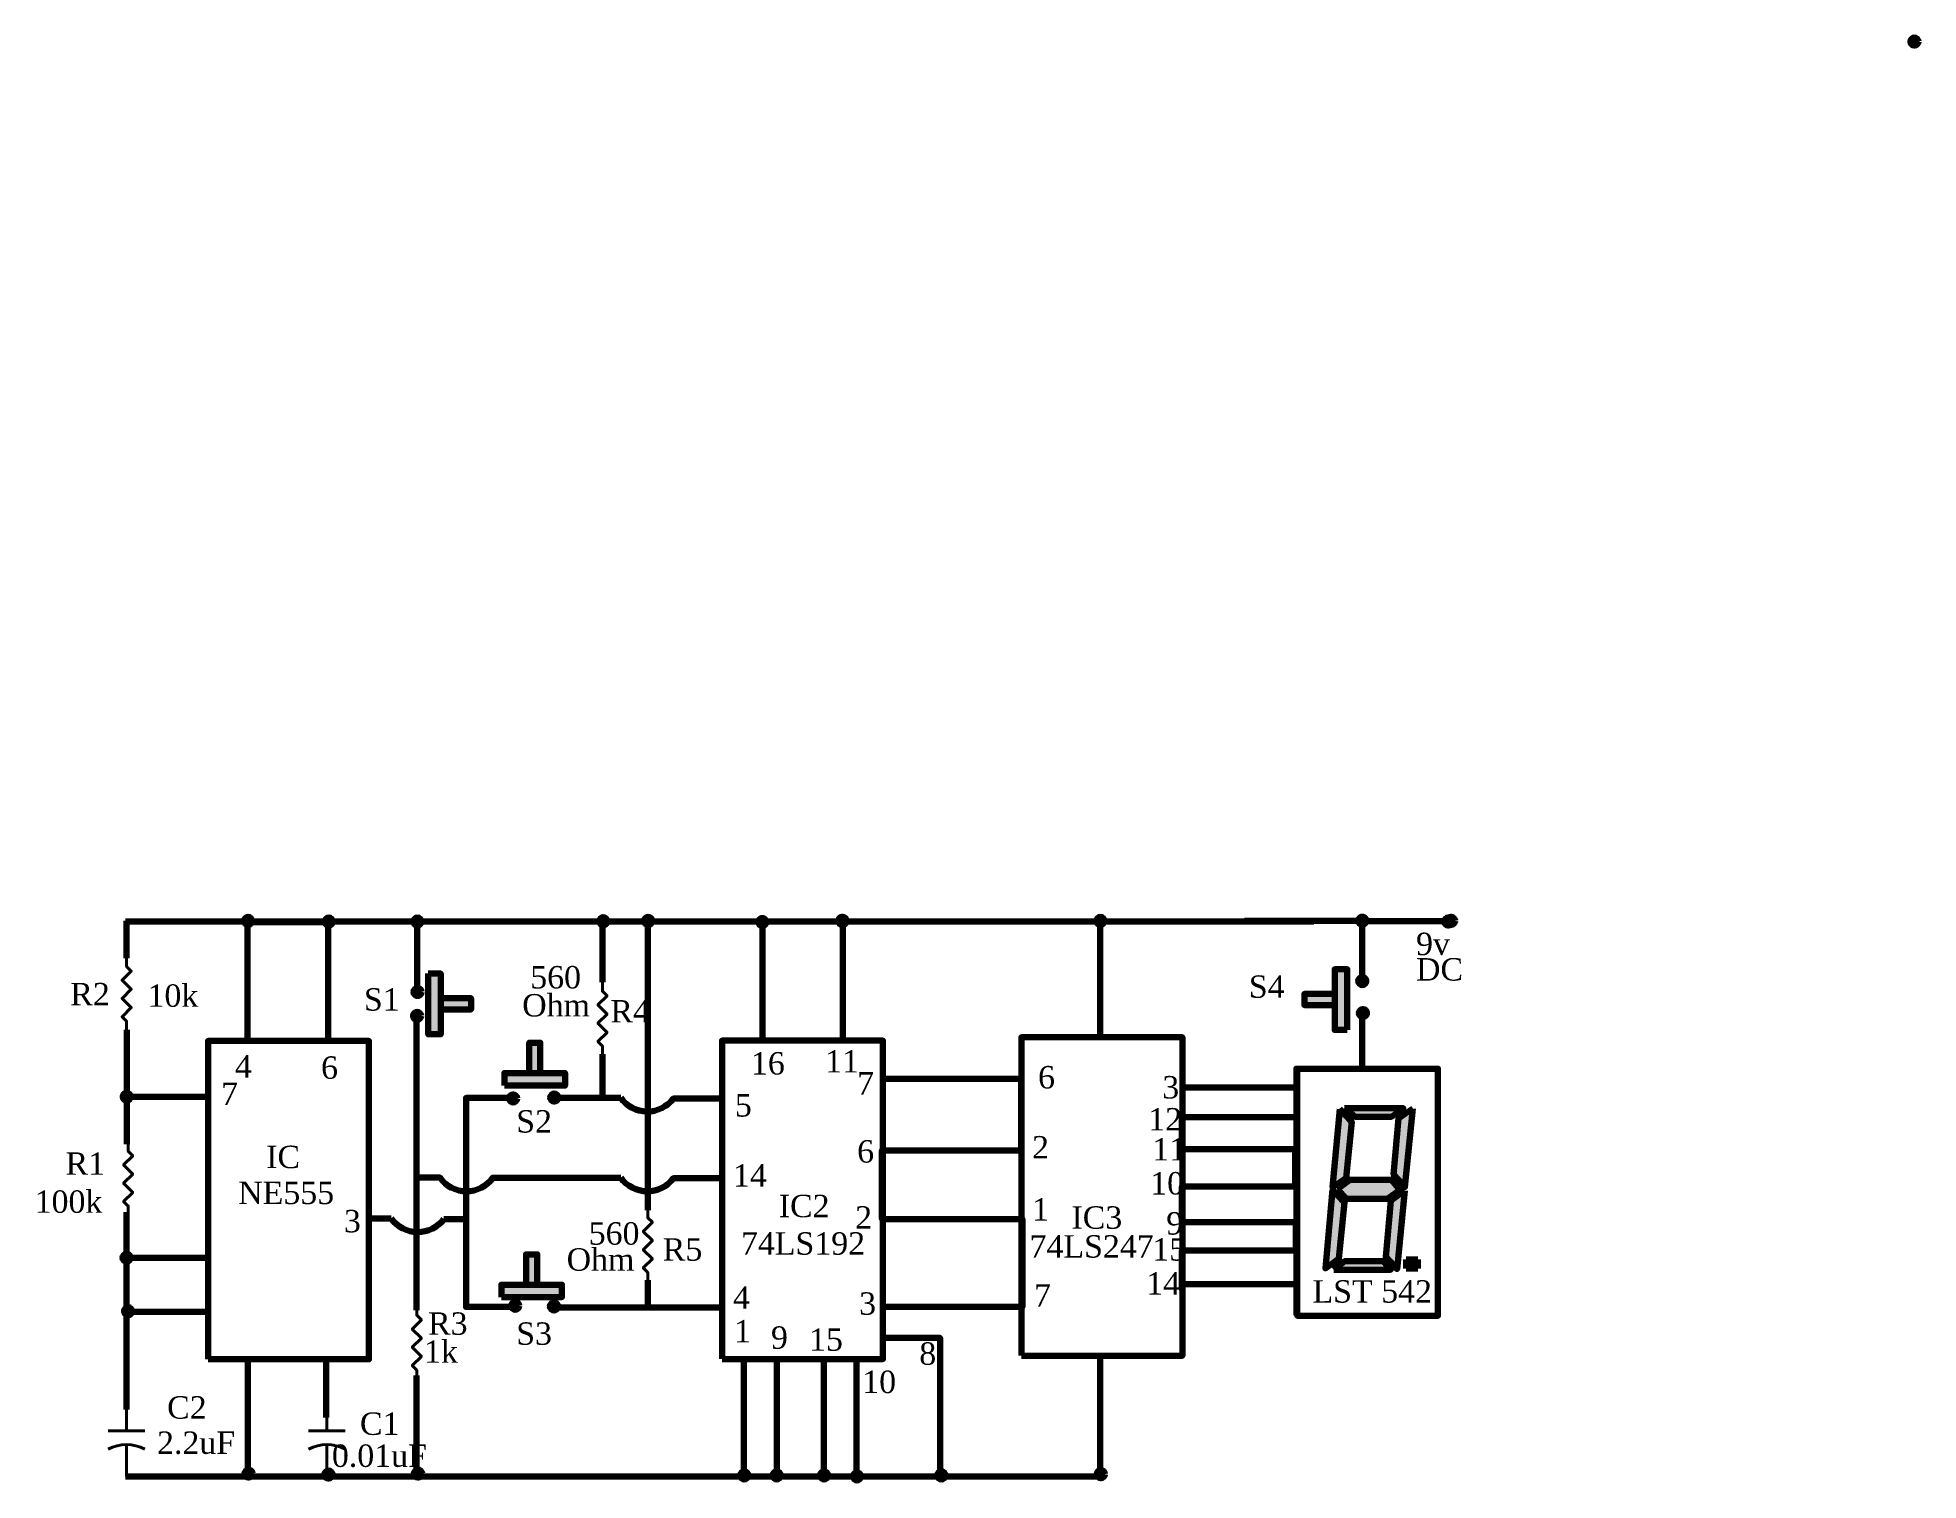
# Model space of a CAD drawing. Header units: inches. Extents: x 33 to 928, y 31 to 718.
import ezdxf

# ---------------------------------------------------------------- set-up
doc = ezdxf.new("R2010")
doc.units = ezdxf.units.IN
doc.header["$MEASUREMENT"] = 0
doc.layers.add('Ol', color=172, linetype='Continuous', lineweight=40)
doc.styles.get("Standard").update_dxf_attribs({"font": 'times.ttf'})

# ---------------------------------------------------------------- blocks, each defined once
blk = doc.blocks.new('Capacitor')
at = {"color": 7}
for p, q in [((0.15, 0), (0, 0)), ((0.15, -0.1), (0.15, 0.1)), ((0.225, 0), (0.4, 0))]:
    blk.add_line(p, q, dxfattribs=at)
blk.add_arc((0.4375, 0), 0.2125, 151.9275, 208.0725, dxfattribs=at)
blk = doc.blocks.new('Resistor')
at = {"color": 7}
blk.add_lwpolyline([(0, 0), (0.05, 0), (0.075, 0.025), (0.125, -0.025), (0.175, 0.025), (0.225, -0.025), (0.275, 0.025), (0.325, -0.025), (0.35, 0), (0.4, 0)], dxfattribs=at)

msp = doc.modelspace()

# ---------------------------------------------------------------- hatches: boundary and pattern name
at = {"lineweight": 100, "true_color": 0x2776bb}
h = msp.add_hatch(color=152, dxfattribs=at)
h.dxf.hatch_style = 1
edge = h.paths.add_edge_path()
edge.add_arc((926.11, 715.75), 1.91, 0, 360)
h = msp.add_hatch(color=152, dxfattribs=at)
h.set_gradient(color1=(0, 0, 255), color2=(255, 255, 0), tint=1)
h.paths.add_polyline_path([(361.97, 386.4), (361.97, 389.11), (361.97, 388.16)])
h = msp.add_hatch(color=152, dxfattribs=at)
h.set_gradient(color1=(39, 118, 187), color2=(255, 255, 0), tint=1)
h.paths.add_polyline_path([(362.54, 388.09), (362.54, 389.01), (362.54, 388.21)])
h = msp.add_hatch(color=152, dxfattribs=at)
h.dxf.hatch_style = 1
edge = h.paths.add_edge_path()
edge.add_arc((133.21, 297.15), 1.91, 0, 360)
h = msp.add_hatch(color=152, dxfattribs=at)
h.dxf.hatch_style = 1
edge = h.paths.add_edge_path()
edge.add_arc((171.57, 296.9), 1.91, 0, 360)
h = msp.add_hatch(color=152, dxfattribs=at)
h.dxf.hatch_style = 1
edge = h.paths.add_edge_path()
edge.add_arc((213.76, 296.9), 1.91, 0, 360)
h = msp.add_hatch(color=152, dxfattribs=at)
h.dxf.hatch_style = 1
edge = h.paths.add_edge_path()
edge.add_arc((302.18, 296.99), 1.91, 0, 360)
h = msp.add_hatch(color=152, dxfattribs=at)
h.dxf.hatch_style = 1
edge = h.paths.add_edge_path()
edge.add_arc((323.57, 297.15), 1.91, 0, 360)
h = msp.add_hatch(color=152, dxfattribs=at)
h.dxf.hatch_style = 1
edge = h.paths.add_edge_path()
edge.add_arc((377.89, 296.66), 1.91, 0, 360)
h = msp.add_hatch(color=152, dxfattribs=at)
h.dxf.hatch_style = 1
edge = h.paths.add_edge_path()
edge.add_arc((416.15, 297.16), 1.91, 0, 360)
h = msp.add_hatch(color=152, dxfattribs=at)
h.dxf.hatch_style = 1
edge = h.paths.add_edge_path()
edge.add_arc((538.79, 297.21), 1.91, 0, 360)
h = msp.add_hatch(color=152, dxfattribs=at)
h.dxf.hatch_style = 1
edge = h.paths.add_edge_path()
edge.add_arc((663.36, 297.29), 1.91, 0, 360)
h = msp.add_hatch(color=152, dxfattribs=at)
h.dxf.hatch_style = 1
edge = h.paths.add_edge_path()
edge.add_arc((704.27, 296.9), 1.91, 0, 360)
h = msp.add_hatch(color=152, dxfattribs=at)
h.dxf.hatch_style = 1
edge = h.paths.add_edge_path()
edge.add_arc((705.67, 297.22), 1.91, 0, 360)
at = {"lineweight": 100, "true_color": 0x2776bb, "transparency": 33554687}
h = msp.add_hatch(color=152, dxfattribs=at)
h.dxf.hatch_style = 1
h.paths.add_polyline_path([(658.35, 201.6), (652.65, 207.64), (649.25, 170.24), (655.65, 174.96)])
h.paths.add_polyline_path([(682.97, 208.01), (654.98, 208.01), (660.04, 203.96), (677.24, 203.96)])
h.paths.add_polyline_path([(687.51, 208.03), (680.65, 203.1), (678.25, 176.42), (683.65, 170.57)])
h.paths.add_polyline_path([(681.29, 169.22), (677.24, 173.95), (657.68, 173.95), (651.59, 169.55), (655.99, 164.84), (675.21, 164.84)])
h.paths.add_polyline_path([(654.98, 163.15), (649.26, 169.21), (645.87, 131.79), (652.28, 136.51)])
h.paths.add_polyline_path([(683.72, 168.85), (676.94, 163.97), (674.54, 137.3), (679.94, 131.45)])
h.paths.add_polyline_path([(673.43, 135.16), (673.19, 135.16), (654.98, 135.16), (649.92, 131.11), (676.9, 131.11)])
h.paths.add_polyline_path([(656.21, 274.19), (650.32, 274.19), (650.32, 245.33), (656.21, 245.33)])
h.paths.add_polyline_path([(650.32, 262.41), (635.89, 262.41), (635.89, 257.11), (650.32, 257.11)])
h.paths.add_polyline_path([(282.56, 124.02), (253.7, 124.02), (253.7, 118.13), (282.56, 118.13)])
h.paths.add_polyline_path([(270.78, 138.45), (265.48, 138.45), (265.48, 124.02), (270.78, 124.02)])
h.paths.add_polyline_path([(284.03, 224.72), (255.18, 224.72), (255.18, 218.83), (284.03, 218.83)])
h.paths.add_polyline_path([(272.25, 239.15), (266.95, 239.15), (266.95, 224.72), (272.25, 224.72)])
h.paths.add_polyline_path([(224.85, 272.13), (218.96, 272.13), (218.96, 243.27), (224.85, 243.27)])
h.paths.add_polyline_path([(239.28, 260.35), (224.85, 260.35), (224.85, 255.05), (239.28, 255.05)])
at = {"lineweight": 100, "true_color": 0x2776bb}
h = msp.add_hatch(color=152, dxfattribs=at)
h.dxf.hatch_style = 1
edge = h.paths.add_edge_path()
edge.add_arc((663.41, 268.56), 1.91, 0, 360)
h = msp.add_hatch(color=152, dxfattribs=at)
h.dxf.hatch_style = 1
edge = h.paths.add_edge_path()
edge.add_arc((213.82, 263.36), 1.91, 0, 360)
h = msp.add_hatch(color=152, dxfattribs=at)
h.dxf.hatch_style = 1
edge = h.paths.add_edge_path()
edge.add_arc((213.63, 251.98), 1.91, 0, 360)
h = msp.add_hatch(color=152, dxfattribs=at)
h.dxf.hatch_style = 1
edge = h.paths.add_edge_path()
edge.add_arc((663.72, 253.29), 1.91, 0, 360)
h = msp.add_hatch(color=152, dxfattribs=at)
h.dxf.hatch_style = 1
edge = h.paths.add_edge_path()
edge.add_arc((75.46, 213.49), 1.91, 0, 360)
h = msp.add_hatch(color=152, dxfattribs=at)
h.dxf.hatch_style = 1
edge = h.paths.add_edge_path()
edge.add_arc((278.86, 213.08), 1.91, 0, 360)
h = msp.add_hatch(color=152, dxfattribs=at)
h.dxf.hatch_style = 1
edge = h.paths.add_edge_path()
edge.add_arc((259.32, 212.71), 1.91, 0, 360)
h = msp.add_hatch(color=152, dxfattribs=at)
h.dxf.hatch_style = 1
edge = h.paths.add_edge_path()
edge.add_arc((75.35, 136.83), 1.91, 0, 360)
at = {"lineweight": 100, "true_color": 0x2776bb, "transparency": 33554687}
h = msp.add_hatch(color=152, dxfattribs=at)
h.dxf.hatch_style = 1
h.paths.add_polyline_path([(689.85, 136.02), (684.35, 136.02), (684.35, 131.83), (684.35, 131.7), (689.85, 131.7)], flags=17)
h.paths.add_polyline_path([(689.85, 136.02), (684.35, 136.02), (684.35, 131.7), (689.85, 131.7)], flags=16)
edge = h.paths.add_edge_path()
edge.add_line((684.35, 136.02), (684.35, 131.83))
edge.add_line((684.35, 131.83), (684.35, 131.59))
edge.add_line((689.85, 136.02), (684.35, 136.02))
edge.add_line((689.85, 131.7), (689.85, 136.02))
edge.add_line((684.22, 131.7), (689.85, 131.7))
h = msp.add_hatch(color=152, dxfattribs=at)
h.dxf.hatch_style = 1
h.paths.add_polyline_path([(689.85, 136.02), (684.35, 136.02), (684.35, 131.83), (684.35, 131.7), (689.85, 131.7)])
at = {"lineweight": 100, "true_color": 0x2776bb}
h = msp.add_hatch(color=152, dxfattribs=at)
h.dxf.hatch_style = 1
edge = h.paths.add_edge_path()
edge.add_arc((76.08, 111.41), 1.91, 0, 360)
h = msp.add_hatch(color=152, dxfattribs=at)
h.dxf.hatch_style = 1
edge = h.paths.add_edge_path()
edge.add_arc((260.32, 113.99), 1.91, 0, 360)
h = msp.add_hatch(color=152, dxfattribs=at)
h.dxf.hatch_style = 1
edge = h.paths.add_edge_path()
edge.add_arc((278.76, 113.7), 1.91, 0, 360)
h = msp.add_hatch(color=152, dxfattribs=at)
h.dxf.hatch_style = 1
edge = h.paths.add_edge_path()
edge.add_arc((133.43, 34.08), 1.91, 0, 360)
h = msp.add_hatch(color=152, dxfattribs=at)
h.dxf.hatch_style = 1
edge = h.paths.add_edge_path()
edge.add_arc((214.05, 34.08), 1.91, 0, 360)
h = msp.add_hatch(color=152, dxfattribs=at)
h.dxf.hatch_style = 1
edge = h.paths.add_edge_path()
edge.add_arc((171.44, 33.66), 1.91, 0, 360)
h = msp.add_hatch(color=152, dxfattribs=at)
h.dxf.hatch_style = 1
edge = h.paths.add_edge_path()
edge.add_arc((369.29, 33.27), 1.91, 0, 360)
h = msp.add_hatch(color=152, dxfattribs=at)
h.dxf.hatch_style = 1
edge = h.paths.add_edge_path()
edge.add_arc((384.75, 33.27), 1.91, 0, 360)
h = msp.add_hatch(color=152, dxfattribs=at)
h.dxf.hatch_style = 1
edge = h.paths.add_edge_path()
edge.add_arc((407.28, 33.27), 1.91, 0, 360)
h = msp.add_hatch(color=152, dxfattribs=at)
h.dxf.hatch_style = 1
edge = h.paths.add_edge_path()
edge.add_arc((422.91, 32.77), 1.91, 0, 360)
h = msp.add_hatch(color=152, dxfattribs=at)
h.dxf.hatch_style = 1
edge = h.paths.add_edge_path()
edge.add_arc((463.08, 33.27), 1.91, 0, 360)
h = msp.add_hatch(color=152, dxfattribs=at)
h.dxf.hatch_style = 1
edge = h.paths.add_edge_path()
edge.add_arc((538.98, 33.83), 1.91, 0, 360)
at = {"layer": 'Ol', "lineweight": 100, "true_color": 0x2776bb, "transparency": 33554687}
h = msp.add_hatch(color=152, dxfattribs=at)
h.set_gradient(color1=(34, 52, 110), color2=(34, 52, 110), tint=1)
h.paths.add_polyline_path([(224.85, 272.13), (218.96, 272.13), (218.96, 243.27), (224.85, 243.27)])
h.paths.add_polyline_path([(239.28, 260.35), (224.85, 260.35), (224.85, 255.05), (239.28, 255.05)])
h = msp.add_hatch(color=152, dxfattribs=at)
h.set_gradient(color1=(34, 52, 110), color2=(34, 52, 110), tint=1)
h.paths.add_polyline_path([(650.32, 245.33), (656.21, 245.33), (656.21, 274.19), (650.32, 274.19)])
h.paths.add_polyline_path([(635.89, 257.11), (650.32, 257.11), (650.32, 262.41), (635.89, 262.41)])
h = msp.add_hatch(color=152, dxfattribs=at)
h.set_gradient(color1=(34, 52, 110), color2=(34, 52, 110), tint=1)
h.paths.add_polyline_path([(255.18, 224.72), (255.18, 218.83), (284.03, 218.83), (284.03, 224.72)])
h.paths.add_polyline_path([(266.95, 239.15), (266.95, 224.72), (272.25, 224.72), (272.25, 239.15)])
h = msp.add_hatch(color=152, dxfattribs=at)
h.set_gradient(color1=(34, 52, 110), color2=(34, 52, 110), centered=1, tint=1)
h.paths.add_polyline_path([(658.35, 201.6), (652.65, 207.64), (649.25, 170.24), (655.65, 174.96)])
h.paths.add_polyline_path([(682.97, 208.01), (654.98, 208.01), (660.04, 203.96), (677.24, 203.96)])
h.paths.add_polyline_path([(683.65, 170.57), (678.25, 176.42), (680.65, 203.1), (687.51, 208.03)])
h.paths.add_polyline_path([(677.24, 173.95), (657.68, 173.95), (651.59, 169.55), (655.99, 164.84), (675.21, 164.84), (681.29, 169.22)])
h.paths.add_polyline_path([(673.43, 135.16), (673.19, 135.16), (654.98, 135.16), (649.92, 131.11), (676.9, 131.11)])
h = msp.add_hatch(color=152, dxfattribs=at)
h.set_gradient(color1=(34, 52, 110), color2=(34, 52, 110), centered=1, tint=1)
h.paths.add_polyline_path([(645.87, 131.79), (652.28, 136.51), (654.98, 163.15), (649.26, 169.21)])
h.paths.add_polyline_path([(674.54, 137.3), (679.94, 131.45), (683.72, 168.85), (676.94, 163.97)])
h = msp.add_hatch(color=152, dxfattribs=at)
h.set_gradient(color1=(34, 52, 110), color2=(34, 52, 110), tint=1)
h.paths.add_polyline_path([(253.7, 124.02), (253.7, 118.13), (282.56, 118.13), (282.56, 124.02)])
h.paths.add_polyline_path([(265.48, 138.45), (265.48, 124.02), (270.78, 124.02), (270.78, 138.45)])

# ---------------------------------------------------------------- linework, layer by layer
at = {"color": 152, "lineweight": 100, "true_color": 0x2776bb}
for p, q in [((660.38, 297.05), (704.6, 297.05)), ((689.85, 136.02), (684.35, 136.02)), ((684.35, 136.02), (684.35, 131.83)), ((689.85, 131.7), (689.85, 136.02)), ((684.35, 131.83), (684.35, 131.7)), ((684.35, 131.7), (689.85, 131.7))]:
    msp.add_line(p, q, dxfattribs=at)
for centre in [(926.11, 715.75), (133.21, 297.15), (171.57, 296.9), (213.76, 296.9), (302.18, 296.99), (323.57, 297.15), (377.89, 296.66), (415.93, 297.27), (415.94, 297.13), (416.15, 297.16), (538.79, 297.21), (663.36, 297.29), (704.27, 296.9), (705.67, 297.22), (663.41, 268.56), (213.82, 263.36), (213.63, 251.98), (663.72, 253.29), (75.46, 213.49), (278.86, 213.08), (259.32, 212.71), (75.35, 136.83), (76.08, 111.41), (260.32, 113.99), (278.76, 113.7), (133.43, 34.08), (214.05, 34.08), (171.44, 33.66), (369.29, 33.27), (384.75, 33.27), (407.28, 33.27), (422.91, 32.77), (463.08, 33.27), (538.98, 33.83)]:
    msp.add_circle(centre, 1.91, dxfattribs=at)
at = {"layer": 'Ol', "color": 152, "linetype": 'Continuous', "lineweight": 100, "true_color": 0x2776bb, "transparency": 33554687}
for p, q in [((74.92, 296.98), (640.37, 296.98)), ((75.27, 279.49), (75.27, 297.16)), ((171.26, 296.57), (171.26, 240.03)), ((377.96, 240.03), (377.96, 296.57)), ((416.24, 296.57), (416.24, 240.03)), ((75.56, 245.33), (75.56, 190.86)), ((114.14, 213.42), (74.5, 213.42)), ((75.27, 158.47), (75.27, 64.54)), ((74.68, 136.74), (114.14, 136.74)), ((114.14, 111.13), (75.21, 111.13)), ((114.19, 92.34), (114.19, 88.57)), ((358.82, 92.46), (358.82, 88.69)), ((501.27, 94.05), (501.27, 90.28)), ((133.04, 88.51), (133.04, 32.69)), ((407.11, 88.69), (407.11, 32.74)), ((422.71, 32.74), (422.71, 88.39))]:
    msp.add_line(p, q, dxfattribs=at)
at = {"layer": 'Ol', "color": 152, "lineweight": 100, "true_color": 0x2776bb, "transparency": 33554687}
for p, q in [((213.66, 296.86), (213.66, 263.3)), ((301.82, 267.99), (301.82, 296.87)), ((323.34, 161.7), (323.34, 296.98)), ((538.73, 241.8), (538.73, 297.16)), ((213.36, 111.95), (213.36, 251.81)), ((663.28, 227.08), (663.28, 252.4)), ((301.87, 233.77), (301.87, 212.94)), ((577.89, 217.95), (631.77, 217.95)), ((632.36, 200.87), (632.36, 200.87)), ((323.37, 159.43), (323.37, 168.47)), ((201.29, 155.53), (190.69, 155.53)), ((226.32, 155.23), (236.92, 155.23)), ((323.39, 126.12), (323.39, 113.1)), ((577.59, 124.32), (631.77, 124.32)), ((359.11, 113.13), (279.32, 113.13)), ((170.42, 60.76), (170.42, 88.49))]:
    msp.add_line(p, q, dxfattribs=at)
at = {"layer": 'Ol', "color": 152, "linetype": 'Continuous', "lineweight": 100, "true_color": 0x2776bb, "transparency": 33554687}
for points in [[(132.98, 240.03), (132.98, 296.57), (174.5, 296.57)], [(501.21, 92.99), (501.21, 241.8), (577.77, 241.8), (577.77, 90.22), (501.21, 90.22)], [(114.14, 91.28), (114.14, 240.09), (190.69, 240.09), (190.69, 88.51), (114.14, 88.51)], [(358.76, 91.4), (358.76, 240.21), (435.32, 240.21), (435.32, 88.63), (358.76, 88.63)], [(538.67, 90.28), (538.67, 32.69), (74.92, 32.69)], [(369.13, 88.69), (369.13, 32.74), (384.73, 32.74), (384.73, 88.39)]]:
    msp.add_lwpolyline(points, dxfattribs=at)
at = {"layer": 'Ol', "color": 152, "lineweight": 100, "true_color": 0x2776bb, "transparency": 33554687}
for points in [[(663.28, 268.3), (663.28, 297.16), (607.33, 297.16)], [(224.85, 260.35), (239.28, 260.35), (239.28, 255.05), (224.85, 255.05)], [(650.32, 257.11), (635.89, 257.11), (635.89, 262.41), (650.32, 262.41)], [(266.95, 224.72), (266.95, 239.15), (272.25, 239.15), (272.25, 224.72)], [(632.42, 226.47), (632.42, 109.23), (699.35, 109.23), (699.35, 226.79), (632.07, 226.79), (632.07, 109.45)], [(434.79, 222.07), (501.04, 222.07), (501.04, 187.92), (434.79, 187.92), (434.79, 155.23), (501.63, 155.23), (501.63, 113.42), (435.08, 113.42)], [(259.3, 113.42), (236.92, 113.42), (236.92, 212.95), (258.41, 212.95)], [(279.61, 212.95), (310.56, 212.95)], [(652.65, 207.64), (649.25, 170.24), (655.65, 174.96), (658.35, 201.6), (652.62, 207.67)], [(687.5, 207.95), (683.65, 170.57), (678.25, 176.42), (680.65, 203.1), (687.43, 207.97)], [(577.77, 121.67), (577.59, 121.67), (577.59, 140.22), (631.77, 140.22), (631.77, 153.76), (577.59, 153.76), (577.59, 170.84), (631.48, 170.84), (631.48, 188.51), (577.59, 188.51), (577.59, 203.82), (632.07, 203.82)], [(651.59, 169.55), (655.99, 164.84), (675.21, 164.84), (681.29, 169.22), (677.24, 173.95), (657.68, 173.95), (651.59, 169.55)], [(649.26, 169.21), (645.87, 131.79), (652.28, 136.51), (654.98, 163.15), (649.25, 169.22)], [(683.72, 168.85), (679.94, 131.45), (674.54, 137.3), (676.94, 163.97), (683.72, 168.85)], [(265.48, 124.02), (265.48, 138.45), (270.78, 138.45), (270.78, 124.02)], [(435.38, 98.7), (462.47, 98.7), (462.47, 32.74)], [(213.36, 32.45), (213.36, 80.74)]]:
    msp.add_lwpolyline(points, dxfattribs=at)
for points in [[(218.96, 272.13), (224.85, 272.13), (224.85, 243.27), (218.96, 243.27)], [(656.21, 245.33), (650.32, 245.33), (650.32, 274.19), (656.21, 274.19)], [(255.18, 218.83), (255.18, 224.72), (284.03, 224.72), (284.03, 218.83)], [(654.98, 208.01), (660.04, 203.96), (677.24, 203.96), (682.97, 208.01)], [(649.92, 131.11), (654.98, 135.16), (673.43, 135.16), (676.9, 131.11)], [(253.7, 118.13), (253.7, 124.02), (282.56, 124.02), (282.56, 118.13)]]:
    msp.add_lwpolyline(points, close=True, dxfattribs=at)
for points in [[(310.56, 212.95, 0.507792), (335.56, 212.65), (358.82, 212.65)], [(213.36, 174.97), (224.55, 174.97, 0.516469), (249.64, 174.96), (310.53, 174.96)], [(310.53, 174.96, 0.504899), (335.62, 174.67), (359.41, 174.67)]]:
    msp.add_lwpolyline(points, format="xyb", dxfattribs=at)
msp.add_arc((213.95, 164.64), 15.59, 215.74934, 322.90594, dxfattribs=at)

# ---------------------------------------------------------------- block references
at = {"layer": 'Ol', "color": 152, "linetype": 'Continuous', "lineweight": 100, "true_color": 0x2776bb, "transparency": 33554687, "xscale": 87.05257891802306, "yscale": 87.05257891802306, "zscale": 87.05257891802306}
for name, p, rotation in [('Resistor', (75.38, 245.04), 90), ('Resistor', (301.81, 233.26), 90), ('Resistor', (76.15, 157.06), 90), ('Resistor', (323.39, 125.44), 90), ('Resistor', (213.48, 78.97), 90), ('Capacitor', (75.34, 67.49), 270), ('Capacitor', (170.71, 67.47), 270)]:
    msp.add_blockref(name, p, dxfattribs=dict(at, rotation=rotation))

# ---------------------------------------------------------------- texts
at = {"color": 152, "lineweight": 100, "true_color": 0x2776bb}
for s, height, p in [('9v', 10.667, (688.99, 280.93)), ('DC', 10.667, (688.97, 268.79)), ('560', 10.667, (267.45, 265.04)), ('S4', 10.667, (609.41, 260.58)), ('R2', 10.667, (48.58, 257.01)), ('10k', 10.667, (85.33, 256.3)), ('S1', 10.667, (188.29, 254.49)), ('Ohm', 10.667, (263.64, 251.7)), ('R4', 10.667, (305.59, 248.84)), ('4', 10.67, (126.9, 222.63)), ('6', 10.67, (167.92, 222.04)), ('16', 10.667, (372.49, 224.07)), ('11', 10.667, (407.77, 225.03)), ('7', 10.67, (423.02, 214.55)), ('6', 10.67, (509.1, 217.45)), ('7', 10.67, (120.36, 209.56)), ('3', 10.67, (568.2, 212.68)), ('S2', 10.667, (260.78, 196.43)), ('5', 10.67, (364.86, 204.06)), ('12', 10.667, (561.53, 197.44)), ('IC', 10.667, (141.8, 179.51)), ('6', 10.67, (423.02, 182.15)), ('2', 10.67, (506.24, 184.1)), ('11', 10.667, (563.44, 183.14)), ('R1', 10.667, (46.34, 176.34)), ('14', 10.667, (363.91, 170.71)), ('NE555', 10.667, (128.49, 162.41)), ('10', 10.667, (562.48, 166.95)), ('100k', 10.667, (31.62, 158.23)), ('IC2', 10.667, (385.72, 156.16)), ('2', 10.67, (422.07, 150.7)), ('1', 10.67, (506.24, 154.56)), ('IC3', 10.667, (525, 150.67)), ('3', 10.67, (178.79, 148.97)), ('560', 10.667, (295.27, 143.08)), ('9', 10.67, (570.11, 147.89)), ('R5', 10.667, (330.54, 135.45)), ('74LS192', 10.667, (367.72, 138.31)), ('74LS247', 10.667, (505.06, 136.92)), ('15', 10.667, (563.44, 135.5)), ('Ohm', 10.667, (284.78, 130.69)), ('14', 10.667, (560.58, 119.3)), ('LST 542', 10.667, (639.71, 115.49)), ('4', 10.67, (363.91, 112.58)), ('3', 10.67, (423.97, 109.73)), ('7', 10.67, (507.19, 113.58)), ('R3', 10.667, (218.83, 100.19)), ('S3', 10.667, (260.78, 95.42)), ('1', 10.67, (364.43, 96.54)), ('9', 10.67, (382.02, 93.53)), ('15', 10.667, (400.14, 92.57)), ('1k', 10.667, (216.92, 86.85)), ('8', 10.67, (452.57, 85.9)), ('10', 10.667, (425.43, 72.44)), ('C2', 10.667, (94.66, 60.26)), ('C1', 10.667, (186.41, 52.54)), ('2.2uF', 10.667, (89.86, 43.48)), ('0.01uF', 10.667, (173.07, 37.29))]:
    msp.add_text(s, height=height, dxfattribs=at).set_placement(p)

doc.saveas('drawing.dxf')
